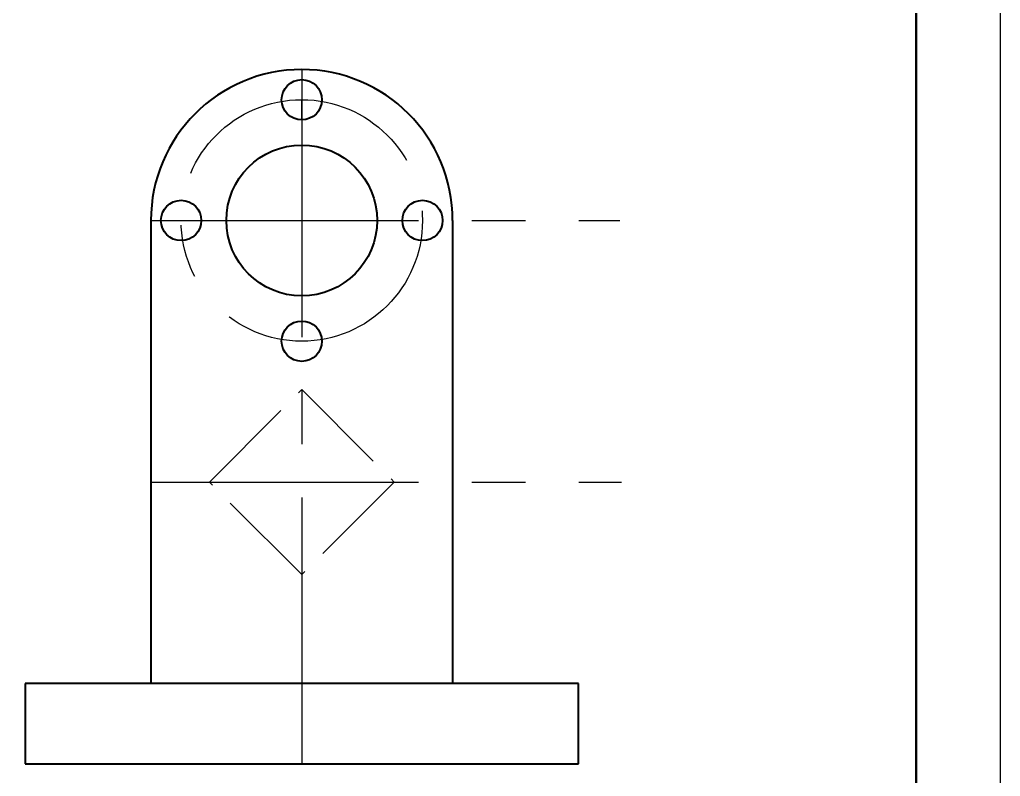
# Model space of a CAD drawing. Header units: millimetres. Extents: x 0 to 420, y 0 to 297.
# Drawn here: x 303.6 to 420, y 58.7 to 148.5 of the extents above; entities that cross this region are included whole.
import ezdxf

# ---------------------------------------------------------------- set-up
doc = ezdxf.new("R2010")
doc.units = ezdxf.units.MM
doc.linetypes.add('ACAD_ISO02W100', pattern=[15, 12, -3])
doc.linetypes.add('CENTER', pattern=[50.8, 31.75, -6.35, 6.35, -6.35])
doc.layers.add('f26中心线', color=170, linetype='CENTER')
doc.layers.add('f26虚线', color=1, linetype='ACAD_ISO02W100', lineweight=30)
doc.layers.add('实线', color=7, linetype='Continuous', lineweight=40)

msp = doc.modelspace()

# ---------------------------------------------------------------- linework, layer by layer
msp.add_line((337.07, 136.61), (337.07, 138.99))
at = {"color": 1}
msp.add_lwpolyline([(0, 0), (420, 0), (420, 297), (0, 297), (0, 0)], dxfattribs=at)
at = {"lineweight": 50}
msp.add_lwpolyline([(10, 10), (410, 10), (410, 287), (10, 287), (10, 10)], dxfattribs=at)
at = {"layer": 'f26中心线'}
for p, q in [((337.07, 142.58), (337.07, 60.19)), ((319.16, 124.67), (374.83, 124.67)), ((319.16, 93.62), (375.01, 93.62))]:
    msp.add_line(p, q, dxfattribs=at)
msp.add_circle((337.07, 124.67), 14.33, dxfattribs=at)
at = {"layer": 'f26虚线'}
for p, q in [((326.1, 93.62), (337.07, 104.6)), ((337.07, 104.6), (348.05, 93.62)), ((337.07, 82.65), (326.1, 93.62)), ((348.05, 93.62), (337.07, 82.65))]:
    msp.add_line(p, q, dxfattribs=at)
at = {"layer": '实线'}
for p, q in [((319.16, 124.67), (319.16, 69.74)), ((354.98, 124.67), (354.98, 69.74)), ((369.91, 69.74), (304.24, 69.74)), ((304.24, 69.74), (304.24, 60.19)), ((369.91, 60.19), (369.91, 69.74)), ((304.24, 60.19), (369.91, 60.19))]:
    msp.add_line(p, q, dxfattribs=at)
for centre, radius in [((337.07, 138.99), 2.39), ((337.07, 124.67), 8.95), ((322.75, 124.67), 2.39), ((351.4, 124.67), 2.39), ((337.07, 110.34), 2.39)]:
    msp.add_circle(centre, radius, dxfattribs=at)
msp.add_arc((337.07, 124.67), 17.91, 0, 180, dxfattribs=at)

doc.saveas('drawing.dxf')
